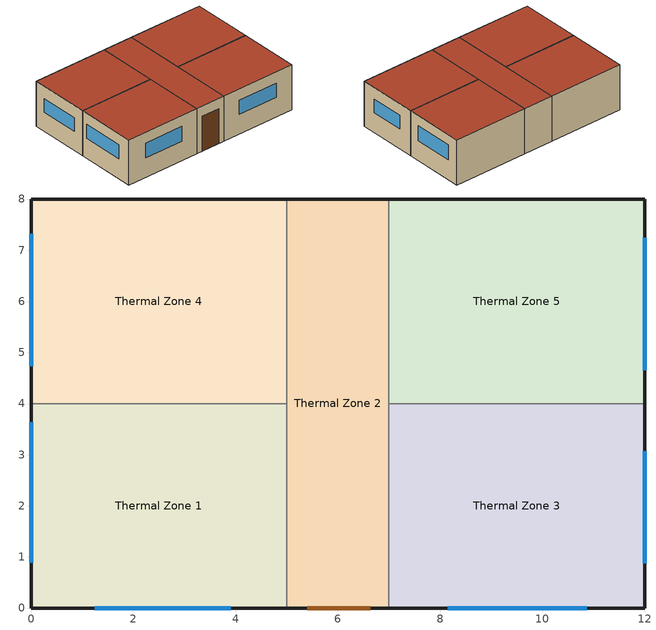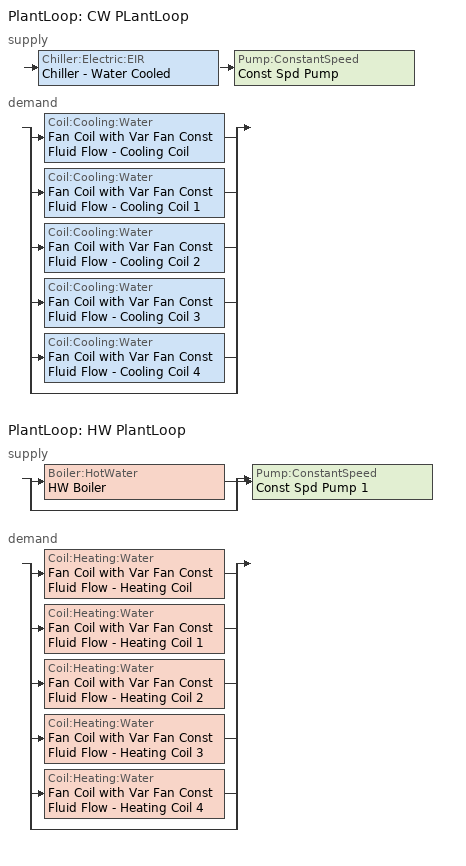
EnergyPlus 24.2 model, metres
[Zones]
Thermal Zone 1
 floor ground (ExtSlabCarpet 4in ClimateZone 1-8): 5,4 5,0 0,0 0,4 z0
 wall outside (ASHRAE 189.1-2009 ExtWall Mass ClimateZone 5): 0,4 0,0 5,0 z0:3
 wall to Thermal Zone 4 (Interior Wall): 5,4 0,4 z0:3
 wall to Thermal Zone 2 (Interior Wall): 5,0 5,4 z0:3
 window (ASHRAE 189.1-2009 ExtWindow ClimateZone 4-5): 1.25,0 3.91,0 z1.29:2.28; 0,3.64 0,0.89 z1.33:2.26
 roof outside (ASHRAE 189.1-2009 ExtRoof IEAD ClimateZone 2-5): 5,0 5,4 0,4 0,0 z3
Thermal Zone 2
 floor ground (ExtSlabCarpet 4in ClimateZone 1-8): 7,8 7,0 5,0 5,8 z0
 wall outside (ASHRAE 189.1-2009 ExtWall Mass ClimateZone 5): 7,8 5,8 / 5,0 7,0 z0:3
 wall to Thermal Zone 5 (Interior Wall): 7,4 7,8 z0:3
 wall to Thermal Zone 3 (Interior Wall): 7,0 7,4 z0:3
 wall to Thermal Zone 4 (Interior Wall): 5,8 5,4 z0:3
 door (Exterior Door): 5.4,0 6.64,0 z0:2.31
 roof outside (ASHRAE 189.1-2009 ExtRoof IEAD ClimateZone 2-5): 7,0 7,8 5,8 5,0 z3
Thermal Zone 3
 floor ground (ExtSlabCarpet 4in ClimateZone 1-8): 12,4 12,0 7,0 7,4 z0
 wall outside (ASHRAE 189.1-2009 ExtWall Mass ClimateZone 5): 7,0 12,0 12,4 z0:3
 wall to Thermal Zone 5 (Interior Wall): 12,4 7,4 z0:3
 window (ASHRAE 189.1-2009 ExtWindow ClimateZone 4-5): 8.15,0 10.87,0 z1.32:2.25; 12,0.87 12,3.07 z1.33:2.24
 roof outside (ASHRAE 189.1-2009 ExtRoof IEAD ClimateZone 2-5): 12,0 12,4 7,4 7,0 z3
Thermal Zone 4
 floor ground (ExtSlabCarpet 4in ClimateZone 1-8): 5,8 5,4 0,4 0,8 z0
 wall outside (ASHRAE 189.1-2009 ExtWall Mass ClimateZone 5): 5,8 0,8 0,4 z0:3
 window (ASHRAE 189.1-2009 ExtWindow ClimateZone 4-5): 0,7.32 0,4.73 z1.25:2.18
 roof outside (ASHRAE 189.1-2009 ExtRoof IEAD ClimateZone 2-5): 5,4 5,8 0,8 0,4 z3
Thermal Zone 5
 floor ground (ExtSlabCarpet 4in ClimateZone 1-8): 12,8 12,4 7,4 7,8 z0
 wall outside (ASHRAE 189.1-2009 ExtWall Mass ClimateZone 5): 12,4 12,8 7,8 z0:3
 window (ASHRAE 189.1-2009 ExtWindow ClimateZone 4-5): 12,4.65 12,7.24 z1.31:2.3
 roof outside (ASHRAE 189.1-2009 ExtRoof IEAD ClimateZone 2-5): 12,4 12,8 7,8 7,4 z3
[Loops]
PlantLoop 'CW PLantLoop'
 supply: Chiller:Electric:EIR 'Chiller - Water Cooled' > Pump:ConstantSpeed 'Const Spd Pump'
 demand: split
  | Coil:Cooling:Water 'Fan Coil with Var Fan Const Fluid Flow - Cooling Coil'
  | Coil:Cooling:Water 'Fan Coil with Var Fan Const Fluid Flow - Cooling Coil 1'
  | Coil:Cooling:Water 'Fan Coil with Var Fan Const Fluid Flow - Cooling Coil 2'
  | Coil:Cooling:Water 'Fan Coil with Var Fan Const Fluid Flow - Cooling Coil 3'
  | Coil:Cooling:Water 'Fan Coil with Var Fan Const Fluid Flow - Cooling Coil 4'
  | bypass
PlantLoop 'HW PlantLoop'
 supply: split
  | Boiler:HotWater 'HW Boiler'
  | bypass
  join > Pump:ConstantSpeed 'Const Spd Pump 1'
 demand: split
  | Coil:Heating:Water 'Fan Coil with Var Fan Const Fluid Flow - Heating Coil'
  | Coil:Heating:Water 'Fan Coil with Var Fan Const Fluid Flow - Heating Coil 1'
  | Coil:Heating:Water 'Fan Coil with Var Fan Const Fluid Flow - Heating Coil 2'
  | Coil:Heating:Water 'Fan Coil with Var Fan Const Fluid Flow - Heating Coil 3'
  | Coil:Heating:Water 'Fan Coil with Var Fan Const Fluid Flow - Heating Coil 4'
  | bypass
[Building]
Building 1
[Site:Location]
Mianyang: Elevation=522.7; Latitude=31.45; Longitude=104.73; Time zone=8
[SizingPeriod:DesignDay] Barometric pressure=95201; Begin environment reset mode=FullResetAtBeginEnvironment; Day of month=21; Daylight saving time indicator=No; Dry bulb temperature range modifier type=DefaultMultipliers; Rain indicator=No; Snow indicator=No
Name | Ashrae clear sky optical depth for beam irradiance taub | Ashrae clear sky optical depth for diffuse irradiance taud | Daily dry bulb temperature range | Day type | Humidity condition type | Maximum dry bulb temperature | Month | Solar model indicator | Wetbulb or dewpoint at maximum dry bulb | Wind direction | Wind speed | Enthalpy at maximum dry bulb | Sky clearness
Mianyang Ann Clg .4% Condns DB=>MWB | 0.7 | 1.506 | 6.7 | SummerDesignDay | WetBulb | 33.6 | 7 | ASHRAETau | 24.3 | 160 | 2.1
Mianyang Ann Clg .4% Condns DP=>MDB | 0.7 | 1.506 | 6.7 | SummerDesignDay | DewPoint | 28.9 | 7 | ASHRAETau | 25.2 | 160 | 2.1
Mianyang Ann Clg .4% Condns Enth=>MDB | 0.7 | 1.506 | 6.7 | SummerDesignDay | Enthalpy | 31 | 7 | ASHRAETau |  | 160 | 2.1 | 86300
Mianyang Ann Clg .4% Condns WB=>MDB | 0.7 | 1.506 | 6.7 | SummerDesignDay | WetBulb | 30.9 | 7 | ASHRAETau | 26.4 | 160 | 2.1
Mianyang Ann Htg 99.6% Condns DB |  |  | 0 | WinterDesignDay | WetBulb | -0.5 | 1 | ASHRAEClearSky | -0.5 | 200 | 0.3 |  | 0
Mianyang Ann Htg Wind 99.6% Condns WS=>MCDB |  |  | 0 | WinterDesignDay | WetBulb | 7.9 | 1 | ASHRAEClearSky | 7.9 | 200 | 5.9 |  | 0
Mianyang Ann Hum_n 99.6% Condns DP=>MCDB |  |  | 0 | WinterDesignDay | DewPoint | 7.5 | 1 | ASHRAEClearSky | -9 | 200 | 0.3 |  | 0
[Construction]
ASHRAE 189.1-2009 ExtRoof IEAD ClimateZone 2-5: Roof Membrane, Roof Insulation [21], Metal Decking
ASHRAE 189.1-2009 ExtWall Mass ClimateZone 5: 1IN Stucco, 8IN Concrete HW, Wall Insulation [40], 1/2IN Gypsum
ASHRAE 189.1-2009 ExtWindow ClimateZone 4-5: Theoretical Glass [207]
ExtSlabCarpet 4in ClimateZone 1-8: MAT-CC05 4 HW CONCRETE, CP02 CARPET PAD
Exterior Door: F08 Metal surface, I01 25mm insulation board
Interior Wall: G01a 19mm gypsum board, F04 Wall air space resistance, G01a 19mm gypsum board
[Material] Thermal absorptance=0.9
Name | Conductivity | Density | Roughness | Solar absorptance | Specific heat | Thickness | Visible absorptance
1/2IN Gypsum | 0.16 | 784.9 | Smooth | 0.4 | 830 | 0.0127 | 0.4
1IN Stucco | 0.6918 | 1858 | Smooth | 0.92 | 837 | 0.0253 | 0.92
8IN Concrete HW | 1.7296 | 2243 | MediumRough | 0.65 | 837 | 0.2033 | 0.65
F08 Metal surface | 45.28 | 7824 | Smooth | 0.7 | 500 | 0.0008 | 0.7
G01a 19mm gypsum board | 0.16 | 800 | MediumSmooth | 0.4 | 1090 | 0.019 | 0.4
I01 25mm insulation board | 0.03 | 43 | MediumRough | 0.6 | 1210 | 0.0254 | 0.6
MAT-CC05 4 HW CONCRETE | 1.311 | 2240 | Rough | 0.85 | 836.8 | 0.1016 | 0.85
Metal Decking | 45.006 | 7680 | MediumSmooth | 0.6 | 418.4 | 0.0015 | 0.6
Roof Insulation [21] | 0.049 | 265 | MediumRough | 0.7 | 836.8 | 0.2105 | 0.7
Roof Membrane | 0.16 | 1121.29 | VeryRough | 0.7 | 1460 | 0.0095 | 0.7
Wall Insulation [40] | 0.0432 | 91 | MediumRough | 0.5 | 837 | 0.0794 | 0.5
[Material:AirGap]
F04 Wall air space resistance: Thermal resistance=0.15
[Material:NoMass]
CP02 CARPET PAD: Roughness=Smooth; Solar absorptance=0.8; Thermal absorptance=0.9; Thermal resistance=0.1; Visible absorptance=0.8
[WindowMaterial:Glazing]
Theoretical Glass [207]: Back side infrared hemispherical emissivity=0.9; Back side solar reflectance at normal incidence=0; Back side visible reflectance at normal incidence=0; Conductivity=0.0133; Dirt correction factor for solar and visible transmittance=1; Front side infrared hemispherical emissivity=0.9; Front side solar reflectance at normal incidence=0.6189; Front side visible reflectance at normal incidence=0.51; Infrared transmittance at normal incidence=0; Optical data type=SpectralAverage; Solar diffusing=No; Solar transmittance at normal incidence=0.3311; Thickness=0.003; Visible transmittance at normal incidence=0.44
[Boiler:HotWater]
HW Boiler: Boiler flow mode=NotModulated; Design water flow rate=Autosize; Efficiency curve temperature evaluation variable=LeavingBoiler; End use subcategory=General; Fuel type=Electricity; Maximum part load ratio=1; Minimum part load ratio=0; Nominal capacity=Autosize; Nominal thermal efficiency=0.8; Normalized boiler efficiency curve=Boiler Efficiency; Off cycle parasitic fuel load=0; On cycle parasitic electric load=0; Optimum part load ratio=1; Sizing factor=1; Water outlet upper temperature limit=99
[Chiller:Electric:EIR]
Chiller - Water Cooled: Basin heater capacity=0; Basin heater setpoint temperature=10; Chiller flow mode=NotModulated; Condenser fan power ratio=0; Condenser flow control=ConstantFlow; Condenser heat recovery relative capacity fraction=1; Condenser minimum flow fraction=0.2; Condenser type=AirCooled; Cooling capacity function of temperature curve=Water Cooled Chiller CCFofT; Electric input to cooling output ratio function of part load ratio curve=Water Cooled Chiller EItoCoolingOutputRatioFofPLR; Electric input to cooling output ratio function of temperature curve=Water Cooled Chiller EItoCoolingOutputRatioFofT; End use subcategory=General; Fraction of compressor electric consumption rejected by condenser=1; Leaving chilled water lower temperature limit=2; Maximum part load ratio=1; Minimum part load ratio=0.1; Minimum unloading ratio=0.2; Optimum part load ratio=1; Reference capacity=Autosize; Reference chilled water flow rate=Autosize; Reference condenser fluid flow rate=Autosize; Reference cop=5.5; Reference entering condenser fluid temperature=29.4; Reference leaving chilled water temperature=6.67; Sizing factor=1; Thermosiphon minimum temperature difference=0
[Coil:Cooling:Water] Availability schedule=Always On Discrete hvac_library; Design air flow rate=Autosize; Design inlet air humidity ratio=Autosize; Design inlet air temperature=Autosize; Design inlet water temperature=Autosize; Design outlet air humidity ratio=Autosize; Design outlet air temperature=Autosize; Design water flow rate=Autosize; Heat exchanger configuration=CrossFlow; Type of analysis=SimpleAnalysis
Fan Coil with Var Fan Const Fluid Flow - Cooling Coil; Fan Coil with Var Fan Const Fluid Flow - Cooling Coil 1; Fan Coil with Var Fan Const Fluid Flow - Cooling Coil 2; Fan Coil with Var Fan Const Fluid Flow - Cooling Coil 3; Fan Coil with Var Fan Const Fluid Flow - Cooling Coil 4
[Coil:Heating:Water] Availability schedule=Always On Discrete hvac_library; Maximum water flow rate=Autosize; Performance input method=UFactorTimesAreaAndDesignWaterFlowRate; Rated capacity=Autosize; Rated inlet air temperature=16.6; Rated inlet water temperature=82.2; Rated outlet air temperature=32.2; Rated outlet water temperature=71.1; Rated ratio for air and water convection=0.5; U factor times area value=Autosize
Fan Coil with Var Fan Const Fluid Flow - Heating Coil; Fan Coil with Var Fan Const Fluid Flow - Heating Coil 1; Fan Coil with Var Fan Const Fluid Flow - Heating Coil 2; Fan Coil with Var Fan Const Fluid Flow - Heating Coil 3; Fan Coil with Var Fan Const Fluid Flow - Heating Coil 4
[DesignSpecification:OutdoorAir]
189.1-2009 - Office - OpenOffice - CZ4-8 Ventilation: Outdoor air flow air changes per hour=0; Outdoor air flow per person=0.00943895; Outdoor air flow per zone=0; Outdoor air flow per zone floor area=0; Outdoor air method=Sum
[DesignSpecification:OutdoorAir:SpaceList] Space design specification outdoor air object name 1=189.1-2009 - Office - OpenOffice - CZ4-8 Ventilation
Name | Space name 1
Thermal Zone 1 DSOA Space List | Space 101
Thermal Zone 2 DSOA Space List | Space 102
Thermal Zone 3 DSOA Space List | Space 103
Thermal Zone 4 DSOA Space List | Space 104
Thermal Zone 5 DSOA Space List | Space 105
[ElectricEquipment]
189.1-2009 - Office - OpenOffice - CZ4-8 Electric Equipment: Design level calculation method=Watts/Area; Schedule=Office Bldg Equip; Watts per floor area=7.64238; Zone or zonelist or space or spacelist=189.1-2009 - Office - OpenOffice - CZ4-8
[Fan:VariableVolume] Availability schedule=Always On Discrete hvac_library; End use subcategory=General; Fan power coefficient 1=0.0407599; Fan power coefficient 2=0.088045; Fan power coefficient 3=-0.0729261; Fan power coefficient 4=0.94374; Fan power coefficient 5=0; Fan power minimum air flow rate=0; Fan power minimum flow fraction=0; Fan power minimum flow rate input method=FixedFlowRate; Fan total efficiency=0.6045; Maximum flow rate=Autosize; Motor efficiency=0.93; Motor in airstream fraction=1; Pressure rise=1017.592
Fan Coil with Var Fan Const Fluid Flow - Fan; Fan Coil with Var Fan Const Fluid Flow - Fan 1; Fan Coil with Var Fan Const Fluid Flow - Fan 2; Fan Coil with Var Fan Const Fluid Flow - Fan 3; Fan Coil with Var Fan Const Fluid Flow - Fan 4
[Lights]
189.1-2009 - Office - OpenOffice - CZ4-8 Lights: Design level calculation method=Watts/Area; Schedule=Office Bldg Light; Watts per floor area=10.6563; Zone or zonelist or space or spacelist=189.1-2009 - Office - OpenOffice - CZ4-8
[People]
189.1-2009 - Office - OpenOffice - CZ4-8 People: Activity level schedule=Office Activity; Fraction radiant=0.3; Number of people calculation method=People/Area; Number of people schedule=Office Work Occ; People per floor area=0.0565105; Zone or zonelist or space or spacelist=189.1-2009 - Office - OpenOffice - CZ4-8
[PlantEquipmentList]
CW PLantLoop Cooling Equipment List: Chiller - Water Cooled, Chiller:Electric:EIR
HW PlantLoop Heating Equipment List: HW Boiler, Boiler:HotWater
[PlantEquipmentOperation:CoolingLoad]
CW PLantLoop Cooling Operation Scheme: Load range 1 lower limit=0; Load range 1 upper limit=1000000000; Range 1 equipment list=CW PLantLoop Cooling Equipment List
[PlantEquipmentOperation:HeatingLoad]
HW PlantLoop Heating Operation Scheme: Load range 1 lower limit=0; Load range 1 upper limit=1000000000; Range 1 equipment list=HW PlantLoop Heating Equipment List
[PlantEquipmentOperationSchemes] Control scheme 1 schedule=Always On Discrete
Name | Control scheme 1
CW PLantLoop Operation Schemes | CW PLantLoop Cooling Operation Scheme
HW PlantLoop Operation Schemes | HW PlantLoop Heating Operation Scheme
[PlantLoop] Common pipe simulation=None; Fluid type=Water; Load distribution scheme=Optimal; Maximum loop flow rate=Autosize; Maximum loop temperature=100; Minimum loop flow rate=0; Minimum loop temperature=0; Plant loop demand calculation scheme=SingleSetpoint; Plant loop volume=Autocalculate
Name | Plant equipment operation scheme
CW PLantLoop | CW PLantLoop Operation Schemes
HW PlantLoop | HW PlantLoop Operation Schemes
[Pump:ConstantSpeed] Design electric power per unit flow rate=348701.1; Design flow rate=Autosize; Design power consumption=Autosize; Design power sizing method=PowerPerFlowPerPressure; Design pump head=179352; Design shaft power per unit flow rate per unit head=1.28205; End use subcategory=General; Fraction of motor inefficiencies to fluid stream=0; Motor efficiency=0.9; Pump control type=Intermittent
Const Spd Pump; Const Spd Pump 1
[SetpointManager:Scheduled] Control variable=Temperature
Name | Schedule
Scheduled CHW Temp | Chilled Water Temperature
Scheduled HW Temp | Hot Water Temperature
[Sizing:Plant] Coincident sizing factor mode=None; Sizing option=NonCoincident; Zone timesteps in averaging window=1
Name | Design loop exit temperature | Loop design temperature difference | Loop type
CW PLantLoop | 7 | 5 | Cooling
HW PlantLoop | 82 | 11 | Heating
[Sizing:Zone] Account for dedicated outdoor air system=No; Cooling design air flow method=DesignDay; Cooling design air flow rate=0; Cooling minimum air flow=0; Cooling minimum air flow fraction=0; Cooling minimum air flow per zone floor area=0.000762; Heating design air flow method=DesignDay; Heating design air flow rate=0; Heating maximum air flow=0.141576; Heating maximum air flow fraction=0.3; Heating maximum air flow per zone floor area=0.002032; Type of space sum to use=Coincident; Zone cooling design supply air humidity ratio=0.0085; Zone cooling design supply air humidity ratio difference=0.005; Zone cooling design supply air temperature=14; Zone cooling design supply air temperature difference=11.11; Zone cooling design supply air temperature input method=SupplyAirTemperature; Zone heating design supply air humidity ratio=0.008; Zone heating design supply air temperature=40; Zone heating design supply air temperature difference=11.11; Zone heating design supply air temperature input method=SupplyAirTemperature; Zone humidification design supply air humidity ratio difference=0.005; Zone latent cooling design supply air humidity ratio input method=HumidityRatioDifference; Zone latent heating design supply air humidity ratio input method=HumidityRatioDifference; Zone load sizing method=Sensible Load Only No Latent Load
Name | Design specification outdoor air object
Thermal Zone 1 | Thermal Zone 1 DSOA Space List
Thermal Zone 2 | Thermal Zone 2 DSOA Space List
Thermal Zone 3 | Thermal Zone 3 DSOA Space List
Thermal Zone 4 | Thermal Zone 4 DSOA Space List
Thermal Zone 5 | Thermal Zone 5 DSOA Space List
[Space] Space type=189.1-2009 - Office - OpenOffice - CZ4-8
Name | Zone
Space 101 | Thermal Zone 1
Space 102 | Thermal Zone 2
Space 103 | Thermal Zone 3
Space 104 | Thermal Zone 4
Space 105 | Thermal Zone 5
[SpaceList]
189.1-2009 - Office - OpenOffice - CZ4-8: Space 104, Space 102, Space 101, Space 103, Space 105
[ThermostatSetpoint:SingleCooling]
Name | Setpoint temperature schedule
Thermostat Setpoint Dual Setpoint 1 | Zone1_Cooling_SP
Thermostat Setpoint Dual Setpoint 2 | Zone2_Cooling_SP
Thermostat Setpoint Dual Setpoint 3 | Zone3_Cooling_SP
Thermostat Setpoint Dual Setpoint 4 | Zone4_Cooling_SP
Thermostat Setpoint Dual Setpoint 5 | Zone5_Cooling_SP
[Zone] Multiplier=1; Part of total floor area=Yes
Thermal Zone 1; Thermal Zone 2; Thermal Zone 3; Thermal Zone 4; Thermal Zone 5
[ZoneControl:Thermostat] Temperature difference between cutout and setpoint=0
Name | Zone or zonelist | Control 1 | Control type schedule
Thermal Zone 1 Thermostat | Thermal Zone 1 | Thermostat Setpoint Dual Setpoint 1 | Thermal Zone 1 Thermostat Schedule
Thermal Zone 2 Thermostat | Thermal Zone 2 | Thermostat Setpoint Dual Setpoint 2 | Thermal Zone 2 Thermostat Schedule
Thermal Zone 3 Thermostat | Thermal Zone 3 | Thermostat Setpoint Dual Setpoint 3 | Thermal Zone 3 Thermostat Schedule
Thermal Zone 4 Thermostat | Thermal Zone 4 | Thermostat Setpoint Dual Setpoint 4 | Thermal Zone 4 Thermostat Schedule
Thermal Zone 5 Thermostat | Thermal Zone 5 | Thermostat Setpoint Dual Setpoint 5 | Thermal Zone 5 Thermostat Schedule
[Zone equipment]
Thermal Zone 1: Fan Coil with Var Fan Const Fluid Flow
Thermal Zone 2: Fan Coil with Var Fan Const Fluid Flow 1
Thermal Zone 3: Fan Coil with Var Fan Const Fluid Flow 2
Thermal Zone 4: Fan Coil with Var Fan Const Fluid Flow 3
Thermal Zone 5: Fan Coil with Var Fan Const Fluid Flow 4
[ZoneHVAC:FourPipeFanCoil] Availability schedule=Always On Discrete hvac_library; Capacity control method=VariableFanConstantFlow; Maximum cold water flow rate=Autosize; Maximum hot water flow rate=Autosize; Maximum outdoor air flow rate=Autosize; Maximum supply air flow rate=Autosize; Maximum supply air temperature in heating mode=Autosize; Minimum supply air temperature in cooling mode=Autosize
Name | Cooling coil | Heating coil | Supply air fan
Fan Coil with Var Fan Const Fluid Flow | Fan Coil with Var Fan Const Fluid Flow - Cooling Coil | Fan Coil with Var Fan Const Fluid Flow - Heating Coil | Fan Coil with Var Fan Const Fluid Flow - Fan
Fan Coil with Var Fan Const Fluid Flow 1 | Fan Coil with Var Fan Const Fluid Flow - Cooling Coil 1 | Fan Coil with Var Fan Const Fluid Flow - Heating Coil 1 | Fan Coil with Var Fan Const Fluid Flow - Fan 1
Fan Coil with Var Fan Const Fluid Flow 2 | Fan Coil with Var Fan Const Fluid Flow - Cooling Coil 2 | Fan Coil with Var Fan Const Fluid Flow - Heating Coil 2 | Fan Coil with Var Fan Const Fluid Flow - Fan 2
Fan Coil with Var Fan Const Fluid Flow 3 | Fan Coil with Var Fan Const Fluid Flow - Cooling Coil 3 | Fan Coil with Var Fan Const Fluid Flow - Heating Coil 3 | Fan Coil with Var Fan Const Fluid Flow - Fan 3
Fan Coil with Var Fan Const Fluid Flow 4 | Fan Coil with Var Fan Const Fluid Flow - Cooling Coil 4 | Fan Coil with Var Fan Const Fluid Flow - Heating Coil 4 | Fan Coil with Var Fan Const Fluid Flow - Fan 4
[ZoneInfiltration:DesignFlowRate]
189.1-2009 - Office - OpenOffice - CZ4-8 Infiltration: Design flow rate calculation method=Flow/ExteriorArea; Flow rate per exterior surface area=0.000226568; Schedule=Office Infil Quarter On; Zone or zonelist or space or spacelist=189.1-2009 - Office - OpenOffice - CZ4-8
[Curve:Biquadratic]
Name | Maximum value of x | Maximum value of y | Minimum value of x | Minimum value of y | Coefficient1 constant | Coefficient2 x | Coefficient3 x 2 | Coefficient4 y | Coefficient5 y 2 | Coefficient6 x y
Boiler Efficiency | 1 | 1 | 0 | 0 | 1 | 0 | 0 | 0 | 0 | 0
Water Cooled Chiller CCFofT | 10 | 35 | 5 | 24 | 0.258 | 0.0389 | -0.000217 | 0.0469 | -0.000943 | -0.000343
Water Cooled Chiller EItoCoolingOutputRatioFofT | 10 | 35 | 5 | 24 | 0.934 | -0.0582 | 0.0045 | 0.00243 | 0.000486 | -0.00122
[Curve:Quadratic]
Water Cooled Chiller EItoCoolingOutputRatioFofPLR: Maximum value of x=1; Minimum value of x=0; Coefficient1 constant=0.222903; Coefficient2 x=0.313387; Coefficient3 x 2=0.46371
[Schedule:Compact]
Thermal Zone 1 Thermostat Schedule; Thermal Zone 2 Thermostat Schedule; Thermal Zone 3 Thermostat Schedule; Thermal Zone 4 Thermostat Schedule; Thermal Zone 5 Thermostat Schedule: Through: 12/31, For: AllDays, Until: 24:00, 2
[Schedule:Constant] Hourly value=1
Always On Discrete; Always On Discrete hvac_library
[Schedule:Day:Interval]
Chilled Water Temperature Default; Chilled Water Temperature Summer Design Day; Chilled Water Temperature Winter Design Day: 24:00, 6.7, No
Hot Water Temperature Default; Hot Water Temperature Summer Design Day; Hot Water Temperature Winter Design Day: 24:00, 67, No
Office Activity Default Schedule; Office Activity Summer Design Day; Office Activity Winter Design Day: 24:00, 132, No
Office Bldg Equip Default Schedule: 08:00, 0.4, 12:00, 0.9, 13:00, 0.8, 17:00, 0.9, 18:00, 0.8, 20:00, 0.6, 22:00, 0.5, 24:00, 0.4, No
Office Bldg Equip Rule 1 Day Schedule: 24:00, 0.3, No
Office Bldg Equip Rule 2 Day Schedule: 06:00, 0.3, 08:00, 0.4, 14:00, 0.5, 17:00, 0.35, 24:00, 0.3, No
Office Bldg Equip Summer Design Day; Office Bldg Light Summer Design Day; Office Infil Quarter On Rule 1 Day Schedule: 24:00, 1, No
Office Bldg Equip Winter Design Day; Office Bldg Light Winter Design Day; Office Bldg Occ Rule 1 Day Schedule; Office Bldg Occ Winter Design Day: 24:00, 0, No
Office Bldg Light Default Schedule: 05:00, 0.05, 07:00, 0.1, 08:00, 0.3, 17:00, 0.9, 18:00, 0.7, 20:00, 0.5, 22:00, 0.3, 23:00, 0.1, 24:00, 0.05, No
Office Bldg Light Rule 1 Day Schedule: 24:00, 0.05, No
Office Bldg Light Rule 2 Day Schedule: 06:00, 0.05, 08:00, 0.1, 14:00, 0.5, 17:00, 0.15, 24:00, 0.05, No
Office Bldg Occ Default Schedule: 06:00, 0, 07:00, 0.1, 08:00, 0.2, 12:00, 0.85, 13:00, 0.5, 17:00, 0.85, 18:00, 0.7, 20:00, 0.4, 22:00, 0.1, 24:00, 0.05, No
Office Bldg Occ Rule 2 Day Schedule: 06:00, 0, 08:00, 0.1, 14:00, 0.4, 17:00, 0.1, 24:00, 0, No
Office Bldg Occ Summer Design Day: 06:00, 0, 22:00, 1, 24:00, 0.05, No
Office Infil Quarter On Default Schedule; Office Infil Quarter On Summer Design Day: 06:00, 1, 22:00, 0.25, 24:00, 1, No
Office Infil Quarter On Rule 2 Day Schedule; Office Infil Quarter On Winter Design Day: 06:00, 1, 18:00, 0.25, 24:00, 1, No
Schedule Day 1; Schedule Day 2; Schedule Day 3; Schedule Day 4; Schedule Day 5: 24:00, 24, No
[Schedule:Week:Daily]
Chilled Water Temperature Week Rule - Jan1-Dec31: Chilled Water Temperature Default, Chilled Water Temperature Default, Chilled Water Temperature Default, Chilled Water Temperature Default, Chilled Water Temperature Default, Chilled Water Temperature Default, Chilled Water Temperature Default, Chilled Water Temperature Default, Chilled Water Temperature Summer Design Day, Chilled Water Temperature Winter Design Day, Chilled Water Temperature Default, Chilled Water Temperature Default
Hot Water Temperature Week Rule - Jan1-Dec31: Hot Water Temperature Default, Hot Water Temperature Default, Hot Water Temperature Default, Hot Water Temperature Default, Hot Water Temperature Default, Hot Water Temperature Default, Hot Water Temperature Default, Hot Water Temperature Default, Hot Water Temperature Summer Design Day, Hot Water Temperature Winter Design Day, Hot Water Temperature Default, Hot Water Temperature Default
Office Activity Week Rule - Jan1-Dec31: Office Activity Default Schedule, Office Activity Default Schedule, Office Activity Default Schedule, Office Activity Default Schedule, Office Activity Default Schedule, Office Activity Default Schedule, Office Activity Default Schedule, Office Activity Default Schedule, Office Activity Summer Design Day, Office Activity Winter Design Day, Office Activity Default Schedule, Office Activity Default Schedule
Office Bldg Equip Week Rule - Jan1-Dec31: Office Bldg Equip Rule 1 Day Schedule, Office Bldg Equip Default Schedule, Office Bldg Equip Default Schedule, Office Bldg Equip Default Schedule, Office Bldg Equip Default Schedule, Office Bldg Equip Default Schedule, Office Bldg Equip Rule 2 Day Schedule, Office Bldg Equip Default Schedule, Office Bldg Equip Summer Design Day, Office Bldg Equip Winter Design Day, Office Bldg Equip Default Schedule, Office Bldg Equip Default Schedule
Office Bldg Light Week Rule - Jan1-Dec31: Office Bldg Light Rule 1 Day Schedule, Office Bldg Light Default Schedule, Office Bldg Light Default Schedule, Office Bldg Light Default Schedule, Office Bldg Light Default Schedule, Office Bldg Light Default Schedule, Office Bldg Light Rule 2 Day Schedule, Office Bldg Light Default Schedule, Office Bldg Light Summer Design Day, Office Bldg Light Winter Design Day, Office Bldg Light Default Schedule, Office Bldg Light Default Schedule
Office Infil Quarter On Week Rule - Jan1-Dec31: Office Infil Quarter On Rule 1 Day Schedule, Office Infil Quarter On Default Schedule, Office Infil Quarter On Default Schedule, Office Infil Quarter On Default Schedule, Office Infil Quarter On Default Schedule, Office Infil Quarter On Default Schedule, Office Infil Quarter On Rule 2 Day Schedule, Office Infil Quarter On Default Schedule, Office Infil Quarter On Summer Design Day, Office Infil Quarter On Winter Design Day, Office Infil Quarter On Default Schedule, Office Infil Quarter On Default Schedule
Office Work Occ Week Rule - Jan1-Dec31: Office Bldg Occ Rule 1 Day Schedule, Office Bldg Occ Default Schedule, Office Bldg Occ Default Schedule, Office Bldg Occ Default Schedule, Office Bldg Occ Default Schedule, Office Bldg Occ Default Schedule, Office Bldg Occ Rule 2 Day Schedule, Office Bldg Occ Default Schedule, Office Bldg Occ Summer Design Day, Office Bldg Occ Winter Design Day, Office Bldg Occ Default Schedule, Office Bldg Occ Default Schedule
Zone1_Cooling_SP Week Rule - Jan1-Dec31: Schedule Day 1, Schedule Day 1, Schedule Day 1, Schedule Day 1, Schedule Day 1, Schedule Day 1, Schedule Day 1, Schedule Day 1, Schedule Day 1, Schedule Day 1, Schedule Day 1, Schedule Day 1
Zone2_Cooling_SP Week Rule - Jan1-Dec31: Schedule Day 2, Schedule Day 2, Schedule Day 2, Schedule Day 2, Schedule Day 2, Schedule Day 2, Schedule Day 2, Schedule Day 2, Schedule Day 2, Schedule Day 2, Schedule Day 2, Schedule Day 2
Zone3_Cooling_SP Week Rule - Jan1-Dec31: Schedule Day 3, Schedule Day 3, Schedule Day 3, Schedule Day 3, Schedule Day 3, Schedule Day 3, Schedule Day 3, Schedule Day 3, Schedule Day 3, Schedule Day 3, Schedule Day 3, Schedule Day 3
Zone4_Cooling_SP Week Rule - Jan1-Dec31: Schedule Day 4, Schedule Day 4, Schedule Day 4, Schedule Day 4, Schedule Day 4, Schedule Day 4, Schedule Day 4, Schedule Day 4, Schedule Day 4, Schedule Day 4, Schedule Day 4, Schedule Day 4
Zone5_Cooling_SP Week Rule - Jan1-Dec31: Schedule Day 5, Schedule Day 5, Schedule Day 5, Schedule Day 5, Schedule Day 5, Schedule Day 5, Schedule Day 5, Schedule Day 5, Schedule Day 5, Schedule Day 5, Schedule Day 5, Schedule Day 5
[Schedule:Year]
Chilled Water Temperature: Chilled Water Temperature Week Rule - Jan1-Dec31, 1, 1, 12, 31
Hot Water Temperature: Hot Water Temperature Week Rule - Jan1-Dec31, 1, 1, 12, 31
Office Activity: Office Activity Week Rule - Jan1-Dec31, 1, 1, 12, 31
Office Bldg Equip: Office Bldg Equip Week Rule - Jan1-Dec31, 1, 1, 12, 31
Office Bldg Light: Office Bldg Light Week Rule - Jan1-Dec31, 1, 1, 12, 31
Office Infil Quarter On: Office Infil Quarter On Week Rule - Jan1-Dec31, 1, 1, 12, 31
Office Work Occ: Office Work Occ Week Rule - Jan1-Dec31, 1, 1, 12, 31
Zone1_Cooling_SP: Zone1_Cooling_SP Week Rule - Jan1-Dec31, 1, 1, 12, 31
Zone2_Cooling_SP: Zone2_Cooling_SP Week Rule - Jan1-Dec31, 1, 1, 12, 31
Zone3_Cooling_SP: Zone3_Cooling_SP Week Rule - Jan1-Dec31, 1, 1, 12, 31
Zone4_Cooling_SP: Zone4_Cooling_SP Week Rule - Jan1-Dec31, 1, 1, 12, 31
Zone5_Cooling_SP: Zone5_Cooling_SP Week Rule - Jan1-Dec31, 1, 1, 12, 31
